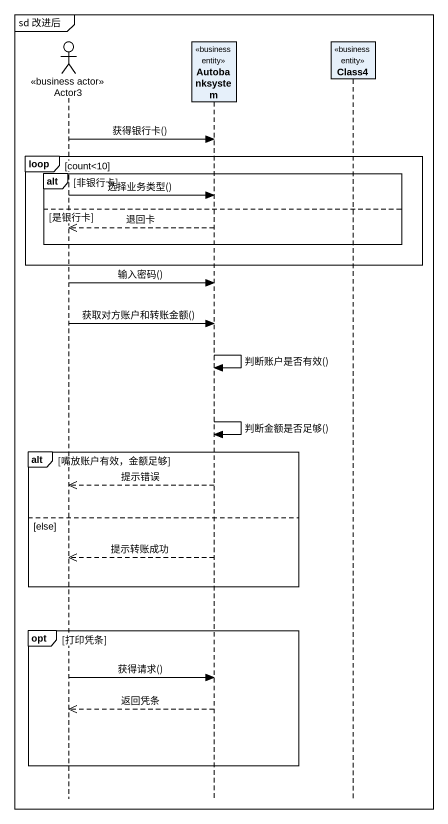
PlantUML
@startuml
mainframe sd 改进后
hide footbox
actor Actor3 <<business actor>>
participant Autobanksystem <<business entity>>
participant Class4 <<business entity>>

Actor3 -> Autobanksystem : 获得银行卡()
loop count<10
  alt 非银行卡
    Actor3 -> Autobanksystem : 选择业务类型()
  else 是银行卡
    Autobanksystem -->> Actor3 : 退回卡
  end
end
Actor3 -> Autobanksystem : 输入密码()
Actor3 -> Autobanksystem : 获取对方账户和转账金额()
Autobanksystem -> Autobanksystem : 判断账户是否有效()
Autobanksystem -> Autobanksystem : 判断金额是否足够()
alt 嘴放账户有效，金额足够
  Autobanksystem -->> Actor3 : 提示错误
else else
  Autobanksystem -->> Actor3 : 提示转账成功
end
opt 打印凭条
  Actor3 -> Autobanksystem : 获得请求()
  Autobanksystem -->> Actor3 : 返回凭条
end
@enduml
